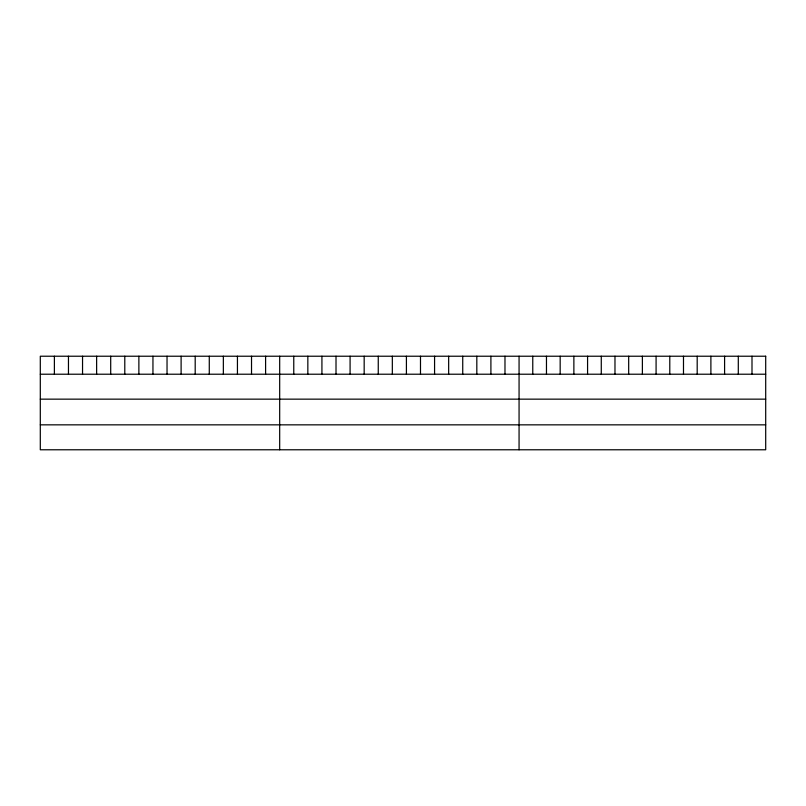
<?xml version="1.0" encoding="UTF-8"?>
<svg xmlns="http://www.w3.org/2000/svg" width="806" height="806" viewBox="0 0 806 806"><rect width="100%" height="100%" fill="white"/><g stroke="black" fill="none" stroke-linecap="round" stroke-linejoin="round"><path stroke-width="1.21" d="M40.3 374.216L765.7 374.216M40.3 399.151L765.7 399.151M40.3 424.843L765.7 424.843M751.998 356.222L751.998 374.216M738.296 356.222L738.296 374.216M724.594 356.222L724.594 374.216M710.892 356.222L710.892 374.216M697.19 356.222L697.19 374.216M683.488 356.222L683.488 374.216M669.786 356.222L669.786 374.216M656.084 356.222L656.084 374.216M642.382 356.222L642.382 374.216M628.68 356.222L628.68 374.216M614.978 356.222L614.978 374.216M601.276 356.222L601.276 374.216M587.574 356.222L587.574 374.216M573.872 356.222L573.872 374.216M560.17 356.222L560.17 374.216M546.468 356.222L546.468 374.216M532.766 356.222L532.766 374.216M519.064 356.222L519.064 449.778M504.979 356.222L504.979 374.216M490.904 356.222L490.904 374.216M476.82 356.222L476.82 374.216M462.735 356.222L462.735 374.216M448.66 356.222L448.66 374.216M434.575 356.222L434.575 374.216M420.49 356.222L420.49 374.216M406.415 356.222L406.415 374.216M392.331 356.222L392.331 374.216M378.256 356.222L378.256 374.216M364.171 356.222L364.171 374.216M350.086 356.222L350.086 374.216M336.011 356.222L336.011 374.216M321.926 356.222L321.926 374.216M307.842 356.222L307.842 374.216M293.767 356.222L293.767 374.216M279.682 356.222L279.682 449.778M265.597 356.222L265.597 374.216M251.522 356.222L251.522 374.216M237.438 356.222L237.438 374.216M223.353 356.222L223.353 374.216M209.278 356.222L209.278 374.216M195.193 356.222L195.193 374.216M181.108 356.222L181.108 374.216M167.033 356.222L167.033 374.216M152.949 356.222L152.949 374.216M138.874 356.222L138.874 374.216M124.789 356.222L124.789 374.216M110.704 356.222L110.704 374.216M96.629 356.222L96.629 374.216M82.544 356.222L82.544 374.216M68.46 356.222L68.46 374.216M54.385 356.222L54.385 374.216M765.7 356.222L40.3 356.222L40.3 449.778L765.7 449.778L765.7 356.222"/></g></svg>
